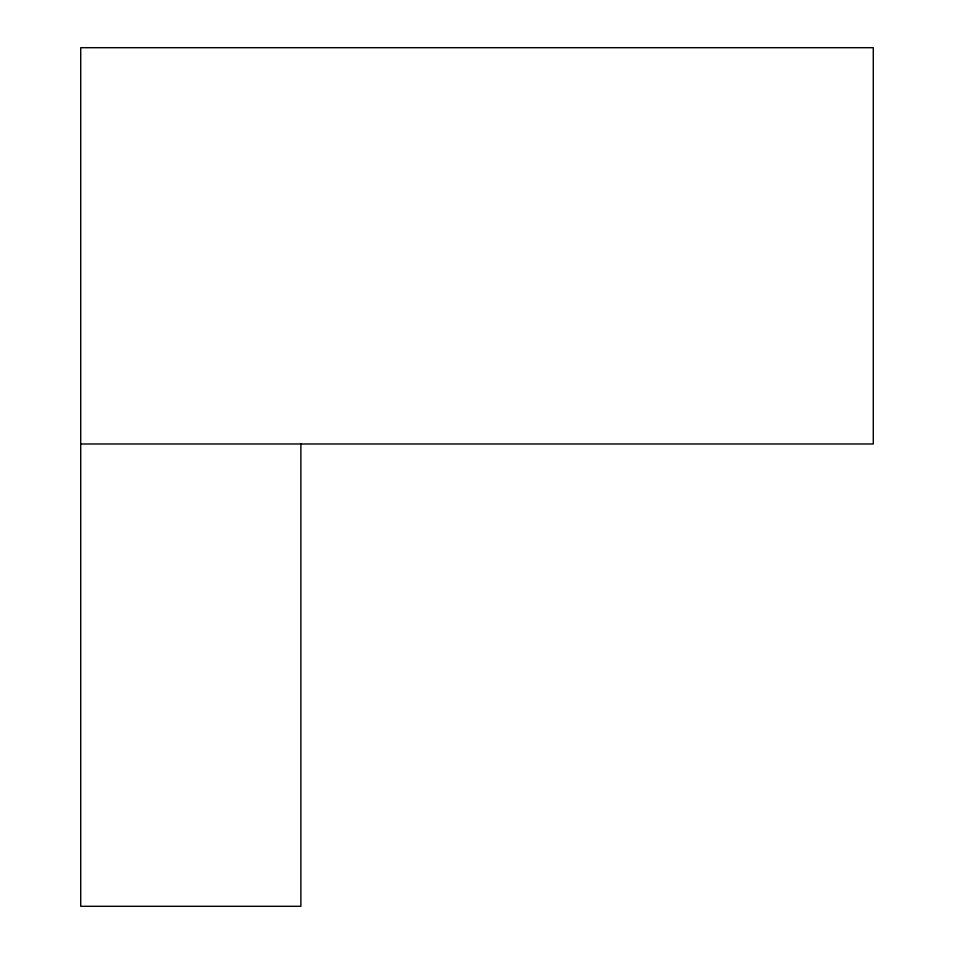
<?xml version="1.0" encoding="UTF-8"?>
<svg xmlns="http://www.w3.org/2000/svg" width="954" height="954" viewBox="0 0 954 954"><rect width="100%" height="100%" fill="white"/><g stroke="black" fill="none" stroke-linecap="round" stroke-linejoin="round"><path stroke-width="1.43" d="M80.72 443.98L873.28 443.98L873.28 47.7L80.72 47.7L80.72 906.3L300.88 906.3L300.88 443.98"/></g></svg>
